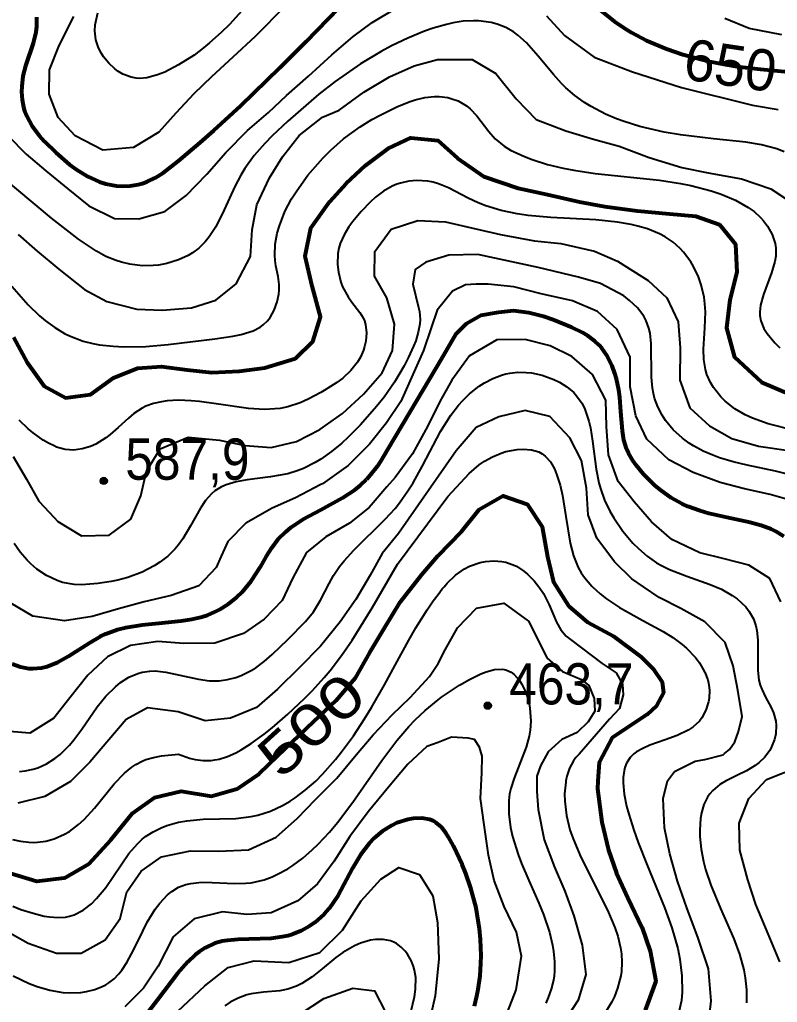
# Model space of a CAD drawing. Header units: metres. Extents: x 545098 to 555652, y 1854398 to 1862642.
# Drawn here: x 552282.9 to 552595.3, y 1858918.3 to 1859323.4 of the extents above; entities that cross this region are included whole.
import ezdxf
from ezdxf.enums import TextEntityAlignment as Align

# ---------------------------------------------------------------- set-up
doc = ezdxf.new("R2010")
doc.units = ezdxf.units.M
doc.header["$LTSCALE"] = 6.8
for name, color, linetype, lineweight in [('1', 7, 'Continuous', 25), ('2', 7, 'Continuous', 53), ('5', 7, 'Continuous', 13)]:
    doc.layers.add(name, color=color, linetype=linetype, lineweight=lineweight)
doc.layers.add('4', color=7, linetype='Continuous')

msp = doc.modelspace()

# ---------------------------------------------------------------- hatches: boundary and pattern name
at = {"layer": '5'}
for points in [[(552319.05, 1859133.25, 1), (552316.05, 1859133.25, 1)], [(552477.39, 1859040.61, 1), (552474.39, 1859040.61, 1)]]:
    msp.add_hatch(color=256, dxfattribs=at).paths.add_polyline_path(points)

# ---------------------------------------------------------------- linework, layer by layer
at = {"layer": '1'}
for points in [[(552278.08, 1859275.54), (552285.55, 1859267.98), (552293.71, 1859261.04), (552302.67, 1859253.66), (552311.36, 1859246.68), (552321.99, 1859241.44), (552331.99, 1859241.28), (552342.78, 1859244.33), (552351.53, 1859250.88), (552360.11, 1859259.66), (552367.9, 1859268.67), (552376.88, 1859277.72), (552385.52, 1859285.12), (552392.92, 1859292.15), (552402.03, 1859300.14), (552411.57, 1859308.94), (552420.21, 1859316.33), (552428.28, 1859322.27), (552438.19, 1859328.1)], [(552392.55, 1859329.16), (552379.95, 1859316.42), (552370.8, 1859307.89), (552362.03, 1859299.83), (552354.63, 1859292.8), (552347.33, 1859284.92), (552340.25, 1859277.08), (552329.88, 1859270.65), (552317.23, 1859269.62), (552305.77, 1859275.51), (552298.72, 1859283.12), (552295.07, 1859292.66), (552295.12, 1859302.75), (552299.14, 1859312.8), (552305.19, 1859324.71)], [(552330.94, 1859299.29), (552328.8, 1859299.65), (552325.48, 1859300.92), (552323.39, 1859302.18), (552322.06, 1859303.18), (552319.62, 1859305.47), (552317.49, 1859308.12), (552316.58, 1859309.53), (552315.44, 1859311.74), (552314.3, 1859315.14), (552313.9, 1859318.8), (552314.06, 1859321.26), (552315.14, 1859326.19)], [(552375.77, 1859328.49), (552369.39, 1859321.44), (552366, 1859318.08), (552361.22, 1859313.8), (552358.71, 1859311.76), (552354.77, 1859308.82), (552348.41, 1859304.75), (552342.7, 1859301.78), (552339.76, 1859300.61), (552335.32, 1859299.46), (552332.39, 1859299.22), (552330.94, 1859299.29)], [(552469.97, 1859322.98), (552465.76, 1859322.73), (552461.6, 1859322.07), (552458.84, 1859321.44), (552453.41, 1859319.85), (552449.88, 1859318.62), (552442.97, 1859315.82), (552436.25, 1859312.62), (552431.89, 1859310.27), (552423.41, 1859305.15), (552412.99, 1859297.86), (552406.3, 1859292.64), (552401.94, 1859289.02), (552393.41, 1859281.52), (552387, 1859275.49), (552383.93, 1859272.35), (552379.61, 1859267.4), (552375.74, 1859262.09), (552374.02, 1859259.26), (552371.6, 1859254.62), (552367.27, 1859244.99), (552363.76, 1859238.05), (552360.98, 1859233.83), (552359.4, 1859231.89), (552356.71, 1859229.26), (552354.16, 1859227.35), (552352.32, 1859226.23), (552348.41, 1859224.37), (552343.53, 1859222.85), (552340.19, 1859222.24), (552337.94, 1859222.01), (552333.41, 1859221.97), (552328.25, 1859222.6), (552324.87, 1859223.39), (552322.67, 1859224.09), (552318.41, 1859225.84), (552314.49, 1859227.97), (552307.14, 1859232.99), (552296.01, 1859241.57), (552273.96, 1859259.8)], [(552598.13, 1859268.98), (552595.08, 1859270.14), (552588.82, 1859271.85), (552582.36, 1859272.93), (552569.03, 1859274.26), (552555.38, 1859275.89), (552548.59, 1859277.05), (552538.6, 1859279.37), (552532.16, 1859281.38), (552529.02, 1859282.54), (552524.43, 1859284.51), (552518.6, 1859287.56), (552515.81, 1859289.29), (552511.81, 1859292.16), (552508.05, 1859295.37), (552506.27, 1859297.11), (552502.99, 1859300.74), (552496.75, 1859308.39), (552491.9, 1859313.82), (552488.37, 1859316.98), (552486.47, 1859318.36), (552483.41, 1859320.12), (552479.81, 1859321.54), (552477.29, 1859322.22), (552472.09, 1859322.93), (552469.97, 1859322.98)], [(552500.19, 1859325), (552507.62, 1859316.9), (552519.81, 1859307.98), (552535.63, 1859301.97), (552555.82, 1859295.42), (552585.12, 1859288.13), (552595.64, 1859286.42)], [(552597.23, 1859317.1), (552583.69, 1859319.83), (552573.64, 1859323.85)], [(552391.32, 1859266.83), (552398.18, 1859275.62), (552407.76, 1859283.24), (552414.59, 1859286.12), (552424.74, 1859293.49), (552435.44, 1859299.86), (552445.51, 1859304.42), (552455.17, 1859307.01), (552469.46, 1859306.94), (552479.29, 1859301.18), (552487.65, 1859290.83), (552495.89, 1859282.29), (552508.07, 1859277.56), (552519.54, 1859274.15), (552530.1, 1859271.26), (552542.48, 1859266.56), (552555.97, 1859262.53), (552566.77, 1859260.21), (552580.59, 1859257.84), (552592.69, 1859253.74), (552601.58, 1859247.76)], [(552387.89, 1859203.62), (552389.12, 1859207.03), (552389.75, 1859210.23), (552389.89, 1859211.85), (552389.88, 1859214.26), (552389.45, 1859217.58), (552388.58, 1859221.91), (552388.24, 1859224.08), (552388.06, 1859226.34), (552388.27, 1859230.9), (552389.11, 1859235.45), (552389.98, 1859238.45), (552392.27, 1859244.26), (552395.03, 1859249.54), (552397.11, 1859252.89), (552401.74, 1859259.26), (552407.86, 1859266.32), (552411.16, 1859269.64), (552416.41, 1859274.26), (552423.29, 1859279.28), (552428.14, 1859282.26), (552431.48, 1859284.1), (552438.41, 1859287.45), (552443.44, 1859289.51), (552446, 1859290.37), (552449.91, 1859291.32), (552453.88, 1859291.76), (552455.89, 1859291.73), (552459.42, 1859291.26), (552461.15, 1859290.82), (552463.66, 1859289.9), (552467.09, 1859287.94), (552468.64, 1859286.68), (552471.39, 1859283.76), (552476.34, 1859277.28), (552479.02, 1859274.26), (552482.66, 1859271.3), (552485.34, 1859269.65), (552491.09, 1859266.94), (552494.2, 1859265.75), (552500.53, 1859263.75), (552506.99, 1859262.2), (552511.34, 1859261.36), (552520.15, 1859260.06), (552546.72, 1859257.18), (552555.41, 1859255.87), (552559.68, 1859255.03), (552568.05, 1859252.86), (552572.13, 1859251.47), (552578.09, 1859248.94), (552583.27, 1859246.04), (552585.72, 1859244.26), (552588.37, 1859241.83), (552589.58, 1859240.49), (552591.23, 1859238.33), (552593.21, 1859234.85), (552594.44, 1859231.15), (552594.72, 1859229.26), (552594.65, 1859225.9), (552594.27, 1859223.65), (552592.95, 1859219.11), (552589.58, 1859210.1), (552588.4, 1859205.69), (552588.1, 1859202.82), (552588.14, 1859201.4), (552588.48, 1859199.32), (552589.79, 1859196.08), (552591.08, 1859194), (552594.29, 1859190.13), (552596.33, 1859188.11)], [(552282.23, 1859234.83), (552290.05, 1859227.96), (552299.01, 1859220.58), (552309.61, 1859212.12), (552318.8, 1859207.24), (552331.21, 1859204.05), (552341.66, 1859203.72), (552353.68, 1859204.67), (552363.71, 1859207.73), (552372.22, 1859214.46), (552378.13, 1859225.71), (552378.71, 1859236.73), (552380.66, 1859247.06), (552385.94, 1859258.23), (552391.32, 1859266.83)], [(552520.49, 1859240.84), (552501.89, 1859241.91), (552492.6, 1859242.73), (552488.05, 1859243.36), (552481.4, 1859244.69), (552475.05, 1859246.62), (552472.01, 1859247.85), (552467.87, 1859249.88), (552459.78, 1859254.1), (552455.59, 1859255.77), (552453.41, 1859256.38), (552451.2, 1859256.79), (552446.69, 1859257.07), (552443.3, 1859256.78), (552439.99, 1859256.06), (552438.41, 1859255.54), (552436.51, 1859254.75), (552432.96, 1859252.72), (552429.66, 1859250.22), (552427.59, 1859248.34), (552423.67, 1859244.26), (552420.22, 1859240.15), (552418.66, 1859238.01), (552416.63, 1859234.66), (552415.1, 1859231.11), (552414.55, 1859229.26), (552414.12, 1859227.03), (552413.94, 1859222.42), (552414.29, 1859219.32), (552415.32, 1859215.26), (552416.07, 1859213.29), (552418.3, 1859209.14), (552419.9, 1859206.93), (552423.18, 1859202.67), (552424.52, 1859200.44), (552425.04, 1859199.26), (552425.52, 1859197.7), (552425.92, 1859194.37), (552425.64, 1859190.92), (552425.13, 1859188.62), (552424.65, 1859187.12), (552423.42, 1859184.27), (552422.25, 1859182.28), (552419.43, 1859178.73), (552416.08, 1859175.66), (552413.63, 1859173.83), (552408.41, 1859170.51), (552407.05, 1859169.77), (552401.85, 1859166.95), (552398.51, 1859165.47), (552393.41, 1859163.8), (552390.25, 1859163.18), (552388.12, 1859162.93), (552383.82, 1859162.75), (552377.27, 1859163.14), (552363.85, 1859165.1), (552357.02, 1859166.03), (552353.58, 1859166.34), (552348.41, 1859166.51), (552343.72, 1859166.25), (552341.41, 1859165.93), (552338.06, 1859165.17), (552334.9, 1859164.03), (552333.41, 1859163.31), (552329.91, 1859161), (552327.73, 1859159.19), (552323.49, 1859155.25), (552320.18, 1859152.34), (552318.41, 1859150.99), (552314.24, 1859148.47), (552312.03, 1859147.49), (552308.61, 1859146.44), (552305.14, 1859145.98), (552303.41, 1859146.01), (552301.61, 1859146.23), (552298.1, 1859147.2), (552297.05, 1859147.68), (552294.7, 1859148.77), (552292.52, 1859150.06), (552288.41, 1859153.06), (552286.4, 1859154.76), (552282.69, 1859158.34)], [(552280.19, 1859143.34), (552285.64, 1859133.92), (552290.83, 1859124.9), (552297.05, 1859118.22), (552298.63, 1859116.52), (552308.37, 1859110.64), (552319.82, 1859110.87), (552328.78, 1859117.45), (552332.86, 1859127.07), (552335.13, 1859137.33), (552340.77, 1859146.51), (552352.31, 1859151.26), (552365.34, 1859150.07), (552375.81, 1859147.82), (552386.65, 1859147.01), (552396.97, 1859149.46), (552406.65, 1859154.51), (552415.94, 1859161.03), (552424.62, 1859168.96), (552432.33, 1859177.86), (552436.57, 1859186.97), (552437.48, 1859197.92), (552434.32, 1859208.8), (552429.24, 1859217.73), (552429.29, 1859227.82), (552436.1, 1859237.03), (552447.14, 1859240.65), (552458.49, 1859240.01), (552470.97, 1859237.14), (552481.23, 1859234.87), (552495.19, 1859232.18), (552506.05, 1859231.16), (552519.86, 1859228.03), (552529.39, 1859223.84), (552542.07, 1859215.85), (552549.71, 1859208.74), (552554.46, 1859198.91), (552555.25, 1859188.17), (552555.17, 1859174.85), (552559.26, 1859163.43), (552567.38, 1859155.95), (552576.5, 1859150.74), (552587.62, 1859147.61), (552599.97, 1859145.8)], [(552601.85, 1859154.18), (552591.59, 1859156.78), (552585.14, 1859159.08), (552582.09, 1859160.49), (552577.79, 1859163.01), (552573.87, 1859166.11), (552572.07, 1859167.91), (552569.05, 1859171.75), (552567.79, 1859173.85), (552566.31, 1859177.15), (552565.7, 1859179.17), (552565.01, 1859183.31), (552564.87, 1859187.57), (552565.38, 1859196.31), (552565.64, 1859202.98), (552565.48, 1859206.33), (552565.15, 1859208.95), (552563.95, 1859214.11), (552562.78, 1859217.42), (552560.8, 1859221.59), (552559.64, 1859223.55), (552556.68, 1859227.53), (552555.3, 1859229.02), (552552.31, 1859231.64), (552549.04, 1859233.84), (552546.72, 1859235.09), (552541.77, 1859237.13), (552537.82, 1859238.31), (552535.09, 1859238.94), (552529.41, 1859239.92), (552520.49, 1859240.84)], [(552543.48, 1859176.06), (552543.36, 1859189.82), (552542.84, 1859194.18), (552542.34, 1859196.27), (552541.23, 1859199.26), (552540.23, 1859201.12), (552537.62, 1859204.57), (552534.38, 1859207.65), (552531.96, 1859209.5), (552522.38, 1859214.71), (552513.32, 1859217.2), (552496.64, 1859221.29), (552471.78, 1859226.65), (552459.82, 1859226.33), (552450.38, 1859223.5), (552445.97, 1859220.35), (552445.03, 1859214.37), (552447.31, 1859204.78), (552447.71, 1859203.14), (552447.97, 1859199.76), (552447.86, 1859198.03), (552447.25, 1859194.55), (552446.2, 1859191.06), (552445.32, 1859188.76), (552443.28, 1859184.26), (552441.43, 1859180.69), (552437.47, 1859174.01), (552433.14, 1859167.82), (552430.05, 1859163.91), (552423.41, 1859156.41), (552418.35, 1859151.31), (552415.68, 1859148.86), (552411.5, 1859145.4), (552407.07, 1859142.27), (552407.05, 1859142.26), (552404.75, 1859140.87), (552399.9, 1859138.43), (552397.37, 1859137.42), (552393.41, 1859136.2), (552386.31, 1859134.91), (552376.73, 1859133.74), (552372.19, 1859132.92), (552367.99, 1859131.66), (552366.06, 1859130.81), (552363.41, 1859129.17), (552362.03, 1859127.99), (552359.56, 1859125.21), (552357.38, 1859121.97), (552353.38, 1859114.78), (552350.21, 1859109.38), (552348.41, 1859106.87), (552347.04, 1859105.24), (552344.04, 1859102.28), (552340.72, 1859099.71), (552338.36, 1859098.2), (552333.41, 1859095.65), (552327.49, 1859093.44), (552323.42, 1859092.34), (552320.66, 1859091.76), (552315.06, 1859090.91), (552308.55, 1859090.49), (552305.32, 1859090.62), (552300.59, 1859091.44), (552298.32, 1859092.16), (552293.97, 1859094.21), (552289.93, 1859096.95), (552287.45, 1859099.09), (552285.9, 1859100.63), (552283.09, 1859103.93), (552280.62, 1859107.53)], [(552279.67, 1859213.49), (552286.37, 1859205.82), (552291.09, 1859201.28), (552293.54, 1859199.22), (552297.35, 1859196.44), (552301.34, 1859194.07), (552303.41, 1859193.05), (552309.12, 1859190.91), (552313.11, 1859189.9), (552315.85, 1859189.4), (552321.49, 1859188.75), (552325.85, 1859188.54), (552334.86, 1859188.72), (552344.18, 1859189.49), (552363.41, 1859191.86), (552370.74, 1859192.88), (552374.25, 1859193.59), (552379.11, 1859195.16), (552381.99, 1859196.67), (552383.3, 1859197.61), (552385.06, 1859199.26), (552386.13, 1859200.58), (552387.89, 1859203.62)], [(552602.01, 1859124.9), (552592.32, 1859127.68), (552581.73, 1859130.03), (552571.75, 1859132.66), (552560.61, 1859136.77), (552550.53, 1859141.96), (552541.53, 1859150.52), (552536.93, 1859160.04), (552534.69, 1859172.11), (552534.59, 1859184.22), (552529.21, 1859195.69), (552521.21, 1859203.08), (552510.9, 1859207.5), (552497.88, 1859210.4), (552486.69, 1859213.21), (552476.13, 1859214.38), (552471.15, 1859214.37), (552466.75, 1859214.05), (552461.4, 1859211.53), (552455.1, 1859203.66), (552452.58, 1859196.41), (552449.44, 1859186.97), (552440.12, 1859166.04), (552434.13, 1859157.15), (552427.15, 1859148.45)], [(552573.37, 1859101.2), (552563.41, 1859103.62), (552551.88, 1859109.18), (552543.37, 1859116.4), (552536.24, 1859124.64), (552529.74, 1859132.96), (552525.7, 1859143.95), (552524.91, 1859155.66), (552524.63, 1859166.58), (552519.14, 1859177.17), (552510.61, 1859184.6), (552501.59, 1859188.96), (552491.39, 1859191.57), (552479.61, 1859191.41), (552468.39, 1859184.87), (552461.14, 1859174.86), (552456.12, 1859165.97), (552451.22, 1859156.03), (552444.82, 1859144.4), (552437.76, 1859134.62), (552434.25, 1859130.86), (552426.94, 1859122.24), (552418.92, 1859115.88), (552409.11, 1859110.16), (552401.21, 1859103.72), (552395.52, 1859093.25), (552391.18, 1859084.02), (552383.77, 1859076.24), (552375.16, 1859070.35), (552363.41, 1859066.32), (552350.54, 1859066.24), (552339.92, 1859067.08), (552328.53, 1859065.46), (552319.13, 1859060.76), (552310.93, 1859053.21), (552303.61, 1859043.82), (552297.02, 1859035.39), (552287.05, 1859029.23), (552275.44, 1859030.26)], [(552363.41, 1859050.82), (552365.16, 1859050.89), (552368.64, 1859051.36), (552372.04, 1859052.24), (552374.24, 1859053.03), (552378.41, 1859055.07), (552380.27, 1859056.23), (552383.77, 1859058.84), (552387.07, 1859061.75), (552393.41, 1859067.93), (552400.8, 1859075.27), (552404.03, 1859079.26), (552406.97, 1859084.13), (552410.46, 1859090.94), (552412.33, 1859094.26), (552414.83, 1859097.96), (552416.67, 1859100.31), (552420.66, 1859104.77), (552433.6, 1859117.5), (552437.67, 1859121.93), (552439.57, 1859124.26), (552442.99, 1859129.11), (552445.08, 1859132.49), (552448.93, 1859139.5), (552456.42, 1859153.64), (552460.64, 1859160.31), (552463.84, 1859164.46), (552465.58, 1859166.41), (552468.41, 1859169.18), (552472.43, 1859172.36), (552474.6, 1859173.76), (552478.01, 1859175.54), (552481.57, 1859176.9), (552483.41, 1859177.39), (552485.04, 1859177.71), (552488.35, 1859178.05), (552491.7, 1859178), (552493.95, 1859177.76), (552498.41, 1859176.81), (552503.17, 1859175.09), (552505.43, 1859173.98), (552508.58, 1859172), (552511.34, 1859169.68), (552512.55, 1859168.39), (552514.79, 1859165.2), (552515.95, 1859162.87), (552517.66, 1859157.83), (552518.26, 1859155.16), (552519.15, 1859149.59), (552520.59, 1859138.12), (552521.68, 1859132.52), (552522.36, 1859130.07), (552524.07, 1859125.35), (552526.22, 1859120.86), (552527.88, 1859117.99), (552531.67, 1859112.51), (552535.79, 1859107.66), (552538.03, 1859105.4), (552541.62, 1859102.29), (552545.48, 1859099.56), (552547.51, 1859098.36), (552550.9, 1859096.69), (552558.01, 1859093.95), (552567.65, 1859090.6), (552572.3, 1859088.59), (552576.69, 1859086.09), (552578.75, 1859084.6), (552582.28, 1859081.29), (552583.77, 1859079.42), (552585.53, 1859076.37), (552586.49, 1859073.57), (552586.89, 1859071.63), (552587.24, 1859067.6), (552587.22, 1859055.1), (552587.75, 1859051.06), (552588.27, 1859049.11), (552588.89, 1859047.43), (552590.46, 1859044.17), (552592.72, 1859039.87), (552593.7, 1859037.68), (552594.69, 1859034.26), (552594.88, 1859032.53), (552594.67, 1859028.99), (552594.13, 1859026.63), (552592.95, 1859023.61), (552592.18, 1859022.18), (552590.05, 1859019.26), (552587.81, 1859017.15), (552586.16, 1859015.93), (552582.59, 1859013.8), (552578.84, 1859011.94), (552573.94, 1859009.46), (552571.68, 1859008.09), (552568.68, 1859005.68), (552567.43, 1859004.26), (552566.5, 1859002.9), (552565.05, 1858999.85), (552564.08, 1858996.47), (552563.66, 1858994.1), (552563.32, 1858989.26), (552563.36, 1858986.62)], [(552603.41, 1859135.02), (552594.56, 1859137.22), (552582.87, 1859139.71), (552577.14, 1859141.11), (552571.53, 1859142.81), (552568.78, 1859143.81), (552564.73, 1859145.57), (552560.8, 1859147.68), (552558.9, 1859148.88), (552556.17, 1859150.86), (552552.42, 1859154.26), (552549.18, 1859158.21), (552547.79, 1859160.37), (552546.04, 1859163.79), (552544.73, 1859167.4), (552544.26, 1859169.26), (552543.86, 1859171.5), (552543.48, 1859176.06)], [(552565.39, 1859018.4), (552573.01, 1859020.38), (552573.54, 1859020.91), (552575.65, 1859022.49), (552577.77, 1859025.67), (552579.35, 1859029.9), (552580.82, 1859036.21), (552579.07, 1859046.96), (552577.18, 1859057.04), (552573.75, 1859066.61), (552565.61, 1859075.07), (552565.39, 1859075.19), (552555.58, 1859080.6), (552546.53, 1859085.18), (552540.15, 1859089.61), (552535.36, 1859092.94), (552528.17, 1859099.9), (552520.84, 1859109.64), (552517.29, 1859119.3), (552516.69, 1859130.3), (552514.52, 1859141.74), (552509.73, 1859151.04), (552501.45, 1859159.8), (552491.36, 1859162.32), (552480.5, 1859159.69), (552471.16, 1859155.32), (552462.88, 1859145.7), (552439.14, 1859111.61), (552432.31, 1859103.36), (552427.4, 1859094.37), (552421.54, 1859084.4), (552415.05, 1859075.12), (552406.92, 1859065.2), (552398.24, 1859056.28), (552389.23, 1859047.43), (552380.48, 1859039.91), (552369.75, 1859035.47), (552359.35, 1859034.4), (552348.25, 1859038.09), (552335.58, 1859039.75), (552326.83, 1859034.91), (552319.7, 1859026.51), (552311.8, 1859017.37), (552303.86, 1859009.41), (552293.24, 1859003.16), (552282.08, 1859000.39)], [(552427.15, 1859148.45), (552418.36, 1859139.64), (552407.7, 1859132.1), (552407.05, 1859131.76), (552396.61, 1859126.23), (552387.04, 1859122.04), (552376.1, 1859115.87), (552368.66, 1859108.29), (552366, 1859102.25), (552363.96, 1859097.63), (552356.73, 1859090.08), (552345.32, 1859085.99), (552334.15, 1859083.44), (552323.67, 1859080.53), (552312.79, 1859077.37), (552301.42, 1859075.54), (552288.29, 1859077.57), (552279.26, 1859082.9)], [(552279.89, 1858985.49), (552283.26, 1858984.7), (552286.69, 1858984.29), (552288.41, 1858984.25), (552290.16, 1858984.32), (552293.64, 1858984.81), (552297.05, 1858985.73), (552301.38, 1858987.58), (552303.41, 1858988.76), (552307.17, 1858991.56), (552309.49, 1858993.7), (552313.79, 1858998.42), (552321.87, 1859008.32), (552326.12, 1859012.77), (552329.19, 1859015.29), (552330.82, 1859016.37), (552333.41, 1859017.75), (552334.91, 1859018.36), (552338.07, 1859019.31), (552341.4, 1859019.94), (552348.41, 1859020.55), (552352.97, 1859018.98), (552355.21, 1859018.46), (552358.52, 1859018.03), (552361.79, 1859018.05), (552363.41, 1859018.24), (552365.15, 1859018.59), (552368.6, 1859019.66), (552371.97, 1859021.16), (552374.16, 1859022.34), (552378.41, 1859024.99), (552383.67, 1859028.8), (552387, 1859031.47), (552393.41, 1859037.06), (552400.29, 1859043.54), (552403.62, 1859046.91), (552408.41, 1859052.16), (552410.88, 1859055.12), (552415.57, 1859061.26), (552419.97, 1859067.65), (552428.2, 1859080.9), (552438.72, 1859098.9), (552459.5, 1859126.81), (552468.31, 1859136.26), (552472.42, 1859139.92), (552474.53, 1859141.34), (552477.89, 1859143.22), (552481.5, 1859144.75), (552483.41, 1859145.36), (552488.09, 1859146.26), (552490.46, 1859146.4), (552493.89, 1859146.13), (552497.02, 1859145.19), (552498.41, 1859144.44), (552499.65, 1859143.51), (552501.75, 1859141.14), (552503.4, 1859138.24), (552504.3, 1859136.1), (552505.71, 1859131.56), (552506.7, 1859127.2), (552508.09, 1859118.58), (552509.85, 1859107.59), (552511.21, 1859102.44), (552513.18, 1859097.6), (552514.47, 1859095.32), (552515.75, 1859093.45), (552518.77, 1859089.93), (552519.12, 1859089.61), (552522.28, 1859086.7), (552524.83, 1859084.7), (552530.23, 1859081.08), (552539.81, 1859075.78), (552548.21, 1859071.21)], [(552280, 1858957.92), (552283.3, 1858956.65), (552288.41, 1858955.01), (552292.92, 1858953.9), (552295.19, 1858953.52), (552298.55, 1858953.26), (552301.83, 1858953.47), (552303.41, 1858953.78), (552305.37, 1858954.41), (552309.06, 1858956.33), (552312.47, 1858958.98), (552314.58, 1858961.05), (552318.41, 1858965.64), (552327.91, 1858979.61), (552331.42, 1858983.7), (552333.41, 1858985.52), (552334.83, 1858986.64), (552337.92, 1858988.63), (552341.25, 1858990.28), (552343.58, 1858991.2), (552348.41, 1858992.59), (552351.76, 1858993.2), (552358.52, 1858993.79), (552371.95, 1858994.16), (552378.41, 1858994.88), (552381.09, 1858995.46), (552386.28, 1858997.13), (552391.26, 1858999.44), (552394.46, 1859001.3), (552396.54, 1859002.67), (552400.58, 1859005.71), (552404.95, 1859009.55), (552407.75, 1859012.34), (552413.09, 1859018.35), (552415.65, 1859021.55), (552420.51, 1859028.23), (552425.08, 1859035.17), (552427.96, 1859039.87), (552433.36, 1859049.26), (552437.71, 1859057.24), (552443.36, 1859067.58), (552446.26, 1859072.63), (552450.9, 1859080.09), (552453.41, 1859083.78), (552455.39, 1859086.41), (552457.17, 1859088.78), (552457.9, 1859089.61), (552459.23, 1859091.13), (552462.59, 1859094.34), (552466.35, 1859097.02), (552468.41, 1859098.1), (552472.71, 1859099.62), (552474.96, 1859100.08), (552478.39, 1859100.35), (552481.77, 1859100.09), (552483.41, 1859099.75), (552486.03, 1859098.87), (552487.7, 1859098.08)], [(552596.8, 1859083.48), (552592.2, 1859093), (552583.56, 1859098.59), (552573.37, 1859101.2)], [(552487.7, 1859098.08), (552490.84, 1859096.06), (552492.31, 1859094.86), (552495.02, 1859092.12), (552496.97, 1859089.61), (552497.43, 1859089.02), (552498.86, 1859086.8), (552501.27, 1859082.12), (552504.2, 1859074.97), (552505.99, 1859071.83), (552508.27, 1859069.32), (552510.08, 1859067.89), (552523.08, 1859057.96), (552528.81, 1859054.14), (552531.54, 1859049.5), (552531.81, 1859045.14), (552530.17, 1859039.41), (552526.08, 1859035.04), (552513.55, 1859020.62), (552512.28, 1859019.26), (552511.28, 1859017.91), (552509.67, 1859014.87), (552508.56, 1859011.49), (552508.17, 1859009.61), (552508.07, 1859009.12), (552507.62, 1859004.26), (552507.65, 1859001.24), (552508.37, 1858995.31), (552509.81, 1858989.49), (552511.1, 1858985.68), (552514.27, 1858978.18), (552525.34, 1858956.35), (552528.36, 1858949.17), (552529.54, 1858945.58), (552530.68, 1858940.78), (552531.04, 1858938.37), (552531.26, 1858934.74), (552531.07, 1858931.09), (552530.81, 1858929.26), (552529.47, 1858924.11), (552528.12, 1858920.72), (552527.04, 1858918.51), (552524.5, 1858914.26)], [(552277.62, 1858947.61), (552286.39, 1858942.67), (552298.08, 1858938.52), (552308.28, 1858938.6), (552318.13, 1858944.11), (552324.25, 1858952.92), (552327.08, 1858963.91), (552332.92, 1858972.37), (552341.33, 1858978.24), (552353.27, 1858980.78), (552365, 1858980.62), (552377.3, 1858981.16), (552388.68, 1858986.43), (552397.49, 1858994.29), (552404.82, 1859001.96), (552413.62, 1859010.78), (552421.68, 1859020.37), (552428.63, 1859028.54), (552436.43, 1859036.8), (552443.93, 1859043.96), (552451.94, 1859052.66), (552455.39, 1859058.01), (552458.37, 1859063.69), (552463.49, 1859072.7), (552471.31, 1859080.76), (552482.55, 1859082.89), (552492.65, 1859075.4), (552500.45, 1859060.15), (552506.72, 1859054.69), (552514.63, 1859051.41), (552517.63, 1859048.96), (552519.81, 1859043.5), (552520.08, 1859038.32), (552517.36, 1859033.95), (552512.72, 1859029.59), (552506.44, 1859026.73), (552500.88, 1859021.58), (552497.7, 1859015.76), (552496.12, 1859011.53), (552496.12, 1859005.18), (552496.65, 1858997.78), (552499.19, 1858985.32), (552503.37, 1858974.02), (552507.71, 1858964.13), (552511.43, 1858953.94), (552514.85, 1858941.9), (552516.34, 1858929.83), (552513.23, 1858919.24), (552506.99, 1858909.77)], [(552548.21, 1859071.21), (552552.23, 1859068.68), (552556.06, 1859065.83), (552557.89, 1859064.26), (552561.58, 1859060.42), (552563.2, 1859058.3), (552565.22, 1859054.89), (552565.39, 1859054.45), (552566.63, 1859051.2), (552567.05, 1859049.26), (552567.29, 1859046.91), (552567.15, 1859043.73), (552566.9, 1859042.16), (552565.88, 1859038.74), (552564.25, 1859035.64), (552563.2, 1859034.26), (552560.57, 1859031.82), (552558.54, 1859030.47), (552554, 1859028.27), (552549.12, 1859026.5), (552542.73, 1859024.27), (552539.83, 1859023.01), (552537.26, 1859021.54), (552536.13, 1859020.69), (552534.68, 1859019.26), (552533.18, 1859016.89), (552532.49, 1859015.09), (552532.17, 1859013.81), (552531.81, 1859011.05), (552531.78, 1859009.61), (552531.77, 1859008.84), (552532.19, 1859004.16), (552533.16, 1858999.23), (552534.03, 1858995.89), (552536.11, 1858989.26), (552537.89, 1858984.24), (552541.6, 1858974.8), (552548.8, 1858957.43), (552551.85, 1858949.02), (552554.23, 1858940.48), (552555.1, 1858936.08), (552555.93, 1858929.26), (552556.06, 1858922.49), (552555.76, 1858919.13), (552554.71, 1858914.26)], [(552280.23, 1858929.26), (552286.73, 1858926.13), (552290.1, 1858924.82), (552295.3, 1858923.28), (552300.66, 1858922.38), (552303.41, 1858922.21), (552308.12, 1858922.4), (552310.44, 1858922.74), (552313.82, 1858923.56), (552316.96, 1858924.78), (552318.41, 1858925.55), (552319.61, 1858926.31), (552321.8, 1858928.06), (552323.76, 1858930.07), (552324.96, 1858931.55), (552327.13, 1858934.77), (552330.01, 1858940.1), (552333.61, 1858947.65), (552335.52, 1858951.41), (552338.75, 1858956.78), (552340.62, 1858959.26), (552343.82, 1858962.59), (552345.58, 1858964), (552348.41, 1858965.72), (552351.39, 1858966.86), (552353.48, 1858967.34), (552357.81, 1858967.79), (552362.32, 1858967.77), (552368.48, 1858967.44), (552371.57, 1858967.32), (552376.16, 1858967.41), (552378.41, 1858967.64), (552380.19, 1858967.94), (552383.68, 1858968.84), (552387.05, 1858970.09), (552389.23, 1858971.08), (552393.41, 1858973.39), (552395.57, 1858974.77), (552399.69, 1858977.8), (552403.56, 1858981.12), (552406.02, 1858983.49), (552410.68, 1858988.51), (552413.99, 1858992.5), (552420.26, 1859000.87), (552432.23, 1859018.06), (552438.41, 1859026.25), (552443.35, 1859032), (552445.95, 1859034.72), (552450.05, 1859038.64), (552455.39, 1859042.99), (552456.77, 1859044.11), (552464.29, 1859049.12), (552468.41, 1859051.45), (552472.99, 1859053.7), (552475.31, 1859054.6), (552478.71, 1859055.5), (552481.92, 1859055.64), (552483.41, 1859055.35), (552485.51, 1859054.41), (552486.79, 1859053.47), (552489.04, 1859050.97), (552490.01, 1859049.45), (552491.63, 1859046.01), (552492.8, 1859042.2), (552493.32, 1859039.55), (552493.72, 1859034.26), (552493.45, 1859030.5), (552493.04, 1859028.1), (552491.79, 1859023.52), (552486.74, 1859010.7), (552485.41, 1859006.44), (552484.94, 1859004.26), (552484.59, 1859001.57), (552484.55, 1858996.03), (552485.28, 1858990.38), (552486.11, 1858986.62), (552488.39, 1858979.23), (552489.78, 1858975.57), (552492.83, 1858968.47), (552496.98, 1858959.19), (552498.9, 1858954.48), (552501.35, 1858947.2), (552502.6, 1858941.91), (552503.04, 1858939.22), (552503.42, 1858935.19), (552503.41, 1858931.21), (552503.24, 1858929.26), (552502.97, 1858927.4), (552502.11, 1858923.78), (552500.87, 1858920.26), (552499.86, 1858917.96)], [(552282.83, 1859013.53), (552285.09, 1859013.71), (552288.41, 1859014.37), (552290.34, 1859014.98), (552294, 1859016.66), (552297.42, 1859018.85), (552299.55, 1859020.54), (552303.41, 1859024.32), (552305.22, 1859026.46), (552308.52, 1859030.93), (552314.83, 1859040.13), (552318.41, 1859044.55), (552322.36, 1859048.44), (552324.52, 1859050.17), (552327.95, 1859052.36), (552331.55, 1859053.94), (552333.41, 1859054.46), (552336.58, 1859054.89), (552338.73, 1859054.91), (552343.1, 1859054.44), (552356.59, 1859051.5), (552361.14, 1859050.9), (552363.41, 1859050.82)], [(552482.13, 1858909.38), (552487.59, 1858923.48), (552489.86, 1858937.41), (552487.78, 1858947.26), (552482.62, 1858957.8), (552478.6, 1858968.58), (552476.15, 1858978.92), (552474.49, 1858991.51), (552472.95, 1859002.28), (552473.46, 1859012.98), (552473.62, 1859019.86), (552472.56, 1859023.56), (552470.44, 1859026.73), (552467.8, 1859027.26), (552460.91, 1859027.56), (552455.39, 1859025.46), (552450.85, 1859023.74), (552442.93, 1859016.53), (552434.96, 1859007.06), (552426.55, 1858996.78), (552419.09, 1858986.73), (552412.61, 1858976.47), (552405.7, 1858967.13), (552397.54, 1858960.11), (552386.64, 1858955.22), (552376.52, 1858954.51), (552366.5, 1858955.64), (552354.82, 1858952.7), (552346.17, 1858945.29), (552340.02, 1858933.25), (552333.93, 1858924.22), (552326.3, 1858916.41)], [(552566.67, 1858906.8), (552568.08, 1858918.9), (552566.89, 1858932.08), (552562.64, 1858944.78), (552557.99, 1858957.21), (552554.16, 1858968.24), (552550.94, 1858979.55), (552548.77, 1858990.24), (552548.24, 1859002.32), (552550.02, 1859009.61), (552552.92, 1859013.5), (552561.38, 1859017.73), (552565.39, 1859018.4)], [(552596.31, 1858934.97), (552591.56, 1858946.51), (552586.52, 1858958.66), (552583.22, 1858968.88), (552579.9, 1858981.03), (552579.61, 1858992.16), (552583.51, 1859002.3), (552590.8, 1859010.18), (552604.73, 1859015.62)], [(552563.36, 1858986.62), (552563.87, 1858981.44), (552564.86, 1858976.39), (552565.75, 1858973.09), (552567.95, 1858966.59), (552571.94, 1858957.06), (552577.4, 1858944.49), (552579.73, 1858938.15), (552581.51, 1858931.73), (552582.13, 1858928.46), (552582.64, 1858923.49), (552582.56, 1858918.07)], [(552348.15, 1858914.61), (552359.21, 1858925.11), (552368.92, 1858932.64), (552379.54, 1858935.46), (552393.92, 1858934.75), (552406.64, 1858938.79), (552416.02, 1858948.12), (552423.68, 1858960.13), (552431.85, 1858969.07), (552439.25, 1858973.83), (552447.7, 1858971.04), (552453.29, 1858962.27), (552455.19, 1858951.22), (552455.74, 1858936.24), (552454.18, 1858921.01), (552451.9, 1858910.73)], [(552432.8, 1858944.22), (552429.66, 1858944.21), (552427.55, 1858943.91), (552423.41, 1858942.73), (552420.9, 1858941.64), (552416.21, 1858938.88), (552413.28, 1858936.74), (552407.68, 1858932.18), (552403.52, 1858928.89), (552399.22, 1858926.07), (552396.97, 1858924.93), (552393.41, 1858923.68), (552390.19, 1858923.09), (552383.45, 1858922.54), (552378.41, 1858921.86), (552376.58, 1858921.4), (552373.04, 1858920.08), (552369.67, 1858918.32), (552367.51, 1858916.93)], [(552444.16, 1858914.26), (552445.69, 1858920.6), (552446.13, 1858923.8), (552446.18, 1858928.54), (552445.72, 1858931.62), (552445.32, 1858933.12), (552444.48, 1858935.32), (552442.87, 1858938.11), (552441.88, 1858939.4), (552440.18, 1858941.12), (552438.26, 1858942.51), (552437.22, 1858943.07), (552435.81, 1858943.62), (552432.8, 1858944.22)], [(552398.67, 1858913.63), (552408.32, 1858919.87), (552420.22, 1858924.11), (552429.2, 1858923.05), (552433.74, 1858914.19)]]:
    msp.add_lwpolyline(points, dxfattribs=at)
at = {"layer": '2'}
for points in [[(552342.11, 1859260.31), (552348.41, 1859265.21), (552357.28, 1859272.72), (552363, 1859277.76), (552374.08, 1859287.92), (552390.23, 1859303.59), (552400.98, 1859314.47), (552423.41, 1859337.64)], [(552521.92, 1859327.76), (552527.98, 1859322.84), (552532.28, 1859319.92), (552535.25, 1859318.12), (552541.44, 1859314.87), (552546.26, 1859312.72), (552549.56, 1859311.42), (552556.32, 1859309.11), (552566.79, 1859306.34), (552573.93, 1859304.92), (552578.74, 1859304.14), (552588.41, 1859302.94), (552605.35, 1859301.31)], [(552289.81, 1859324.44), (552289.79, 1859320.64), (552289.49, 1859318.31), (552288.39, 1859313.75), (552285.42, 1859304.73), (552284.24, 1859300.09), (552283.72, 1859295.8), (552283.68, 1859293.64), (552283.9, 1859290.42), (552284.49, 1859287.29), (552284.93, 1859285.77), (552285.77, 1859283.58), (552288.02, 1859279.45), (552290.88, 1859275.62), (552293.05, 1859273.2), (552297.76, 1859268.61), (552303.39, 1859263.77), (552306.32, 1859261.58), (552310.93, 1859258.74), (552315.83, 1859256.56), (552318.41, 1859255.77), (552322.84, 1859254.97), (552325.1, 1859254.82), (552328.49, 1859254.93), (552331.8, 1859255.45), (552333.41, 1859255.88), (552335.25, 1859256.52), (552338.77, 1859258.21), (552342.11, 1859260.31)], [(552280.36, 1859192.52), (552285.94, 1859182.05), (552292.93, 1859172.39), (552301.78, 1859167.58), (552312.15, 1859168.85), (552321.59, 1859175.81), (552331.4, 1859179.81), (552341.42, 1859180.4), (552351.89, 1859179.11), (552362.11, 1859178.01), (552373.42, 1859178.54), (552384, 1859179.85), (552396.61, 1859183.76), (552403.8, 1859190.77), (552406.95, 1859200.92), (552403.46, 1859213.59), (552400.65, 1859225.91), (552402.98, 1859237.46), (552410.76, 1859248.4), (552417.57, 1859255.9), (552425.45, 1859263.31), (552434.9, 1859270.27), (552444.24, 1859274.64), (552455.31, 1859273.64), (552463.4, 1859266.37), (552474.31, 1859258.81), (552488.44, 1859253.89), (552500.57, 1859251.31), (552513.71, 1859248.31), (552524.25, 1859246.39), (552537.57, 1859244.59), (552550.81, 1859243.43), (552561.67, 1859242.41), (552571.54, 1859238.9), (552578.11, 1859230.91), (552578.58, 1859219.27), (552575.68, 1859207.96), (552574.43, 1859196.32), (552577.63, 1859184.27), (552588.76, 1859174.04), (552600.78, 1859168.87)], [(552597.96, 1859110.34), (552594.65, 1859112.44), (552592.77, 1859113.32), (552588.66, 1859114.83), (552584.16, 1859116.08), (552574.49, 1859118.2), (552567.11, 1859119.88), (552563.53, 1859120.88), (552558.41, 1859122.68), (552556.03, 1859123.75), (552551.59, 1859126.24), (552547.51, 1859129.15), (552544.97, 1859131.3), (552540.2, 1859136.05), (552537.07, 1859139.75), (552535.68, 1859141.7), (552533.92, 1859144.76), (552533.17, 1859146.5), (552532.09, 1859150.11), (552531.43, 1859153.88), (552530.79, 1859161.73), (552530.34, 1859167.77), (552529.95, 1859170.8), (552529, 1859175.33), (552528.35, 1859177.55), (552527.15, 1859180.77), (552524.82, 1859185.26), (552522.89, 1859187.95), (552521.81, 1859189.19), (552520.04, 1859190.89), (552517.14, 1859193.04), (552515.05, 1859194.28), (552510.64, 1859196.48), (552502.84, 1859199.73), (552498.85, 1859201.06), (552492.78, 1859202.58), (552486.57, 1859203.37), (552480.28, 1859202.71), (552473.04, 1859201.45), (552467.06, 1859197.99), (552462.65, 1859193.58), (552456.67, 1859183.5), (552446.6, 1859166.5), (552434.63, 1859146.28), (552431.82, 1859141.52), (552430.3, 1859139.26), (552427.44, 1859135.61), (552425.89, 1859133.9)], [(552279.79, 1859057.88), (552283.22, 1859056.66), (552286.69, 1859056), (552288.41, 1859055.9), (552291.89, 1859056.22), (552294.15, 1859056.77), (552298.59, 1859058.56), (552302.95, 1859060.98), (552311.65, 1859066.57), (552316.12, 1859069.14), (552318.41, 1859070.24), (552323.28, 1859072), (552326.61, 1859072.85), (552333.41, 1859073.97), (552340.3, 1859074.65), (552349.41, 1859075.56), (552353.86, 1859076.27), (552358.19, 1859077.3), (552360.3, 1859077.98), (552363.38, 1859079.23), (552365.31, 1859080.21), (552369.01, 1859082.55), (552372.46, 1859085.33), (552374.59, 1859087.41), (552378.41, 1859092), (552382.13, 1859097.89), (552384.73, 1859102.25), (552386.8, 1859105.73), (552389.48, 1859109.26), (552392.57, 1859112.33), (552394.85, 1859114.17), (552399.83, 1859117.45), (552407.05, 1859121.39), (552416.02, 1859126.28), (552421.07, 1859129.64), (552423.41, 1859131.53), (552425.89, 1859133.9)], [(552301.24, 1858969.54), (552311.38, 1858975.41), (552320.47, 1858985.34), (552329.43, 1858996.33), (552338.52, 1859002.82), (552349.49, 1859005.36), (552362, 1859003.24), (552372.59, 1859006.27), (552381.7, 1859012.55), (552389.39, 1859019.94), (552404.21, 1859034.02), (552413.34, 1859042.77), (552421.33, 1859052.03), (552427.24, 1859062.54), (552433.5, 1859072.77), (552439.74, 1859083.21), (552448.74, 1859094.74), (552455.32, 1859102.43), (552465.05, 1859112.44), (552472.31, 1859121.5), (552482.26, 1859127.13), (552492.15, 1859123.62), (552498.33, 1859114.39), (552500.51, 1859101.98), (552503.08, 1859091.55), (552509.23, 1859081.77), (552517.04, 1859075.1), (552527.75, 1859069.22), (552539.17, 1859060.69), (552544.08, 1859055.78), (552547.9, 1859050.32), (552548.44, 1859045.96), (552545.44, 1859040.5), (552541.63, 1859036.95), (552527.22, 1859027.35), (552521.8, 1859017.23), (552521.31, 1859009.61), (552521.1, 1859006.29), (552523.01, 1858992.55), (552525.72, 1858981.07), (552529.03, 1858971.59), (552533.72, 1858961.42), (552539.55, 1858949.03), (552542.89, 1858939.34), (552545.16, 1858927.04), (552540.82, 1858915.12)], [(552470.38, 1858916.74), (552471.4, 1858920.86), (552471.96, 1858923.64), (552472.75, 1858929.26), (552473.12, 1858934.27), (552473.19, 1858937.62), (552472.96, 1858944.26), (552472.54, 1858948.63), (552471.08, 1858957.25), (552468.79, 1858965.74), (552466.82, 1858971.38), (552465.3, 1858975.13), (552461.8, 1858982.64), (552459.77, 1858986.37), (552458.65, 1858988.12), (552456.78, 1858990.48), (552454.62, 1858992.36), (552453.41, 1858993.08), (552451.94, 1858993.68), (552448.73, 1858994.27), (552445.29, 1858994.15), (552442.95, 1858993.74), (552438.41, 1858992.26), (552436.3, 1858991.27), (552432.45, 1858988.86), (552429.05, 1858985.97), (552427.01, 1858983.81), (552423.41, 1858979.08), (552420.12, 1858973.56), (552414.03, 1858962.26), (552410.48, 1858957.04), (552408.41, 1858954.65), (552404.54, 1858951.2), (552402.4, 1858949.71), (552398.96, 1858947.8), (552395.3, 1858946.32), (552393.41, 1858945.76), (552391.19, 1858945.27), (552386.64, 1858944.68), (552372.89, 1858944.26), (552368.52, 1858943.87), (552366.43, 1858943.5), (552363.41, 1858942.68), (552359.39, 1858940.81), (552356.89, 1858939.16), (552355.3, 1858937.9), (552352.25, 1858935.06), (552347.95, 1858930.16), (552339.77, 1858919.28), (552335.59, 1858913.95)], [(552301.24, 1858969.54), (552290.02, 1858968.16), (552277.75, 1858971.81)]]:
    msp.add_lwpolyline(points, dxfattribs=at)
at = {"layer": '5'}
for centre in [(552317.55, 1859133.25), (552475.89, 1859040.61)]:
    msp.add_circle(centre, 1.5, dxfattribs=at)

# ---------------------------------------------------------------- texts
at = {"layer": '4'}
msp.add_text('650', height=17, rotation=351.595, dxfattribs=at).set_placement((552574.76, 1859296.19), align=Align.CENTER)
at = {"layer": '4', "width": 1.3}
msp.add_text('500', height=17, rotation=42.219, dxfattribs=at).set_placement((552408.76, 1859026.37), align=Align.CENTER)
at = {"layer": '5', "width": 0.9}
for s, p in [('587,9', (552352.05, 1859133.75)), ('463,7', (552510.39, 1859041.11))]:
    msp.add_text(s, height=17, dxfattribs=at).set_placement(p, align=Align.CENTER)

doc.saveas('drawing.dxf')
